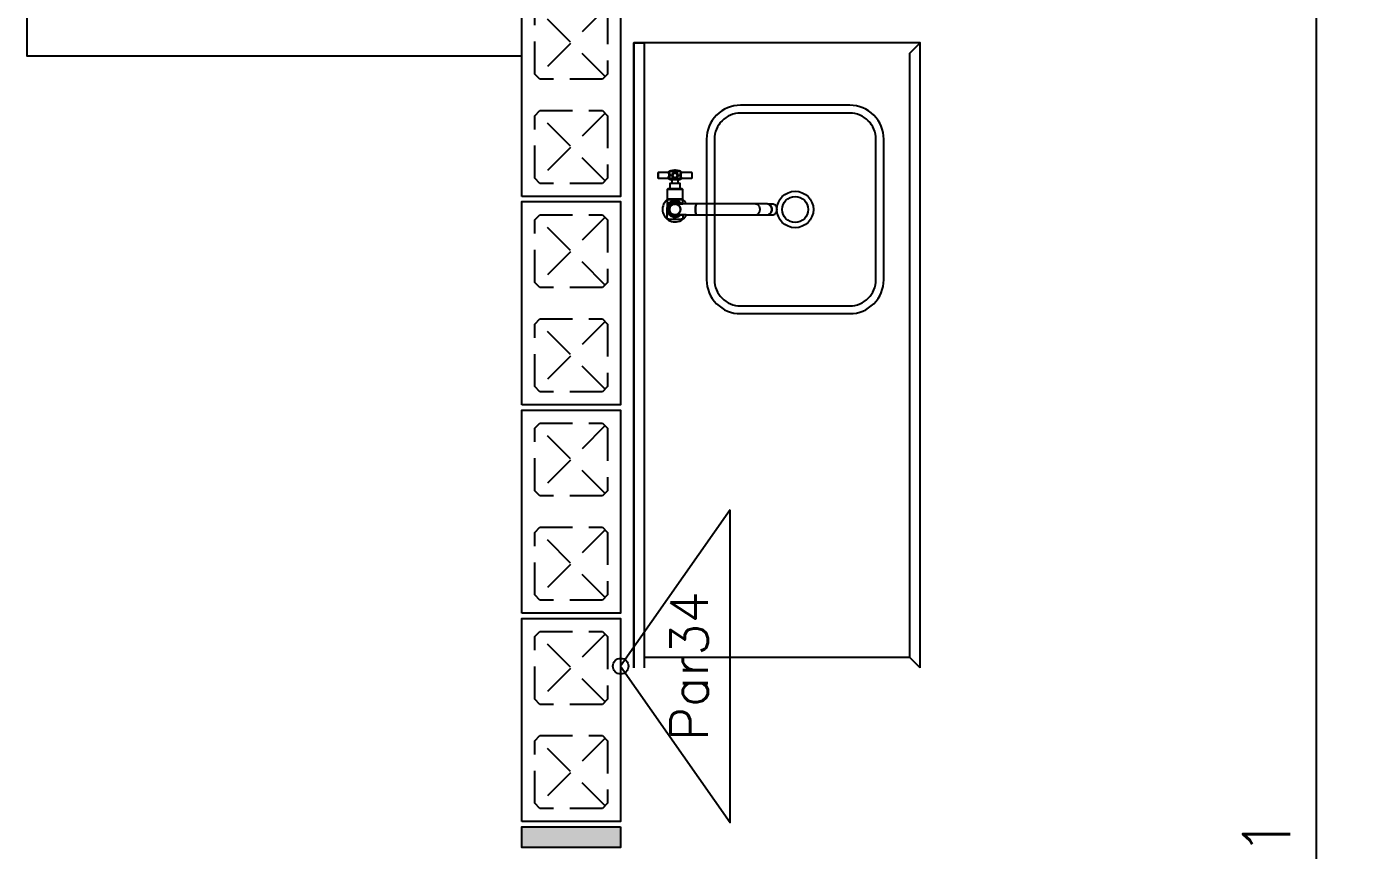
# Model space of a CAD drawing. Extents: x -14651 to 3496, y -7403 to -1290.
# Drawn here: x 1369.5 to 1627, y -6909.1 to -6751 of the extents above; entities that cross this region are included whole.
import ezdxf
from ezdxf.enums import TextEntityAlignment as Align

# ---------------------------------------------------------------- set-up
doc = ezdxf.new("R2010")
doc.units = 0
doc.header["$LTSCALE"] = 25
doc.linetypes.add('DASHED2', pattern=[0.375, 0.25, -0.125])
for name, color, linetype in [('203', 1, 'DASHED2'), ('241', 2, 'Continuous'), ('247', 50, 'Continuous'), ('253', 251, 'Continuous'), ('ALVENARIA NÃO ESTRUTURAL', 242, 'Continuous'), ('COTA', 1, 'Continuous'), ('PROJ', 252, 'Continuous')]:
    doc.layers.add(name, color=color, linetype=linetype)
doc.styles.add('COTA', font='romans.shx')
doc.dimstyles.new('forma', dxfattribs={"dimscale": 5, "dimtxt": 1.8, "dimasz": 0.8, "dimexe": 2, "dimexo": 1, "dimgap": 1, "dimtad": 1, "dimdec": 1, "dimzin": 9, "dimtxsty": 'COTA', "dimblk1": 'DOT', "dimblk2": 'DOT', "dimsah": 1, "dimcen": 0, "dimdle": 1, "dimclrd": 256, "dimclre": 256, "dimclrt": 2, "dimadec": 0, "dimazin": 0, "dimtfac": 1, "dimtdec": 0, "dimtmove": 0, "dimatfit": 3, "dimfxl": 1, "dimtolj": 1, "dimtzin": 0, "dimarcsym": 0})

# ---------------------------------------------------------------- blocks, each defined once
blk = doc.blocks.new('P4020')
blk.add_lwpolyline([(-19.5, -9.5), (19.5, -9.5), (19.5, 9.5), (-19.5, 9.5), (-19.5, -9.5)])
at = {"color": 1, "linetype": 'DASHED2'}
for points in [[(-17, -6), (-16, -7), (-4, -7), (-3, -6), (-3, 6), (-4, 7), (-16, 7), (-17, 6), (-17, -6)], [(3, -6), (4, -7), (16, -7), (17, -6), (17, 6), (16, 7), (4, 7), (3, 6), (3, -6)]]:
    blk.add_lwpolyline(points, dxfattribs=at)
at = {"layer": '203', "color": 253}
for p, q in [((-16.5, 6.5), (-3.5, -6.5)), ((-3.5, 6.5), (-16.5, -6.5)), ((16.5, 6.5), (3.5, -6.5)), ((3.5, 6.5), (16.5, -6.5))]:
    blk.add_line(p, q, dxfattribs=at)
blk = doc.blocks.new('P0520')
at = {"layer": '253'}
blk.add_hatch(color=129, dxfattribs=at).paths.add_polyline_path([(2, 9.5), (-2, 9.5), (-2, -9.5), (2, -9.5)])
blk.add_lwpolyline([(2, 9.5), (-2, 9.5), (-2, -9.5), (2, -9.5), (2, 9.5)])
blk = doc.blocks.new('_IDNPAR_2')
at = {"color": 3}
blk.add_lwpolyline([(1, -0.7), (0, 0), (-1, -0.7)], close=True, dxfattribs=at)
blk.add_circle((0, 0), 0.05, dxfattribs=at)
at = {"layer": '247', "color": 2, "style": 'COTA', "flags": 8}
blk.add_attdef('ID', text='', height=0.24, dxfattribs=at).set_placement((0, -0.4383), align=Align.MIDDLE_CENTER)
blk = doc.blocks.new('_Dot')
at = {"color": 0, "linetype": 'ByBlock', "lineweight": -2}
blk.add_line((-0.5, 0), (-1, 0), dxfattribs=at)
at = {"color": 0, "linetype": 'ByBlock', "const_width": 0.5}
blk.add_lwpolyline([(-0.25, 0, 1), (0.25, 0, 1)], format="xyb", close=True, dxfattribs=at)
blk = doc.blocks.new('*D166')
at = {"layer": 'COTA', "lineweight": -2, "transparency": 16777216}
for p, q in [((1622.02, -6678.6), (1627.02, -6678.6)), ((1617.02, -6682.6), (1617.02, -7145.6)), ((1622.02, -7149.6), (1627.02, -7149.6))]:
    blk.add_line(p, q, dxfattribs=at)
at = {"layer": 'Defpoints', "color": 0, "transparency": 16777216}
for p in [(1617.02, -6678.6), (1617.02, -7149.6), (1617.02, -7149.6)]:
    blk.add_point(p, dxfattribs=at)
at = {"layer": 'COTA', "lineweight": -2, "transparency": 16777216, "xscale": 4, "yscale": 4, "zscale": 4}
for p, rotation in [((1617.02, -6678.6), 90), ((1617.02, -7149.6), 270)]:
    blk.add_blockref('_Dot', p, dxfattribs=dict(at, rotation=rotation))
at = {"layer": 'COTA', "color": 2, "transparency": 16777216, "insert": (1607.52, -6914.1), "char_height": 9, "attachment_point": 5, "rotation": 90, "style": 'COTA'}
blk.add_mtext('\\A1;471 ', dxfattribs=at)
blk = doc.blocks.new('proj-terreo-1')
at = {"layer": 'ALVENARIA NÃO ESTRUTURAL'}
blk.add_lwpolyline([(3093.41, 622.37), (3093.41, 594.37), (3188.41, 594.37), (3188.41, 603.37), (3102.41, 603.37), (3102.41, 622.37), (3093.41, 622.37)], close=True, dxfattribs=at)
at = {"layer": 'PROJ'}
for p, q in [((3214.63, 571.97), (3214.63, 570.87)), ((3219.34, 566.72), (3216.34, 566.72)), ((3216.34, 566.72), (3216.34, 564.92)), ((3219.32, 568.73), (3216.36, 568.73)), ((3216.64, 566.83), (3216.64, 566.72)), ((3219.04, 566.72), (3219.04, 566.83)), ((3219.34, 565.93), (3219.34, 566.72)), ((3216.34, 564.92), (3216.34, 564.92)), ((3217.84, 565.93), (3217.86, 565.93)), ((3217.86, 565.93), (3217.91, 565.92)), ((3217.87, 563.83), (3217.84, 563.83)), ((3217.91, 563.83), (3217.87, 563.83))]:
    blk.add_line(p, q, dxfattribs=at)
for points in [[(3264.91, 476.87), (3264.91, 596.87), (3209.91, 596.87), (3209.91, 476.87)], [(3209.91, 476.87), (3209.91, 596.87), (3211.91, 596.87), (3211.91, 476.87)], [(3264.91, 476.87), (3262.91, 478.87), (3262.91, 594.87), (3264.91, 596.87)], [(3216.99, 572.22), (3218.69, 572.22)], [(3217.23, 570.62), (3218.45, 570.62)], [(3218.45, 569.84), (3217.23, 569.84)], [(3219.25, 566.83), (3216.43, 566.83)], [(3219.25, 566.83), (3216.43, 566.83)], [(3218.94, 568.83), (3216.74, 568.83)], [(3220, 565.93), (3217.91, 565.93), (3217.83, 565.92), (3217.77, 565.92), (3217.71, 565.91), (3217.66, 565.91), (3217.63, 565.9), (3217.61, 565.9), (3217.59, 565.89), (3217.57, 565.89), (3217.56, 565.89), (3217.55, 565.88), (3217.53, 565.88), (3217.51, 565.87), (3217.49, 565.87), (3217.47, 565.86), (3217.46, 565.85), (3217.44, 565.85), (3217.42, 565.84), (3217.41, 565.83), (3217.38, 565.82), (3217.35, 565.8), (3217.31, 565.78), (3217.28, 565.76), (3217.25, 565.74), (3217.19, 565.7), (3217.14, 565.65), (3217.09, 565.61), (3217.04, 565.55), (3217, 565.49), (3216.95, 565.43), (3216.92, 565.37), (3216.88, 565.3), (3216.86, 565.23), (3216.83, 565.15), (3216.81, 565.08), (3216.8, 565), (3216.8, 564.93), (3216.8, 564.85), (3216.8, 564.77), (3216.81, 564.7), (3216.83, 564.62), (3216.85, 564.55), (3216.87, 564.48), (3216.91, 564.41), (3216.94, 564.34), (3216.98, 564.28), (3217.03, 564.22), (3217.08, 564.16), (3217.11, 564.12), (3217.15, 564.09), (3217.17, 564.07), (3217.19, 564.06), (3217.21, 564.04), (3217.22, 564.03), (3217.24, 564.02), (3217.26, 564), (3217.29, 563.99), (3217.31, 563.98), (3217.33, 563.96), (3217.36, 563.95), (3217.4, 563.93), (3217.43, 563.92), (3217.51, 563.89), (3217.6, 563.86), (3217.7, 563.84), (3217.8, 563.83), (3217.91, 563.83)], [(3220, 563.83), (3217.91, 563.83), (3217.83, 563.83), (3217.77, 563.83), (3217.71, 563.84), (3217.66, 563.85), (3217.63, 563.85), (3217.61, 563.86), (3217.59, 563.86), (3217.57, 563.86), (3217.56, 563.87), (3217.55, 563.87), (3217.53, 563.88), (3217.51, 563.88), (3217.49, 563.89), (3217.47, 563.9), (3217.46, 563.9), (3217.44, 563.91), (3217.42, 563.91), (3217.41, 563.92), (3217.38, 563.94), (3217.35, 563.95), (3217.31, 563.97), (3217.28, 563.99), (3217.25, 564.01), (3217.19, 564.05), (3217.14, 564.1), (3217.09, 564.15), (3217.04, 564.2), (3217, 564.26), (3216.95, 564.32), (3216.92, 564.39), (3216.88, 564.46), (3216.86, 564.53), (3216.83, 564.6), (3216.81, 564.68), (3216.8, 564.75), (3216.8, 564.83), (3216.8, 564.9), (3216.8, 564.98), (3216.81, 565.06), (3216.83, 565.13), (3216.85, 565.2), (3216.87, 565.28), (3216.91, 565.34), (3216.94, 565.41), (3216.98, 565.47), (3217.03, 565.53), (3217.08, 565.59), (3217.11, 565.63), (3217.15, 565.67), (3217.17, 565.68), (3217.19, 565.7), (3217.21, 565.71), (3217.22, 565.72), (3217.24, 565.73), (3217.26, 565.75), (3217.29, 565.76), (3217.31, 565.78), (3217.33, 565.79), (3217.36, 565.81), (3217.4, 565.82), (3217.43, 565.84), (3217.51, 565.87), (3217.6, 565.89), (3217.7, 565.91), (3217.8, 565.92), (3217.91, 565.93)], [(3220, 565.93), (3217.91, 565.93), (3217.83, 565.92), (3217.77, 565.92), (3217.71, 565.91), (3217.66, 565.91), (3217.63, 565.9), (3217.61, 565.9), (3217.59, 565.89), (3217.57, 565.89), (3217.56, 565.89), (3217.55, 565.88), (3217.53, 565.88), (3217.51, 565.87), (3217.49, 565.87), (3217.47, 565.86), (3217.46, 565.85), (3217.44, 565.85), (3217.42, 565.84), (3217.41, 565.83), (3217.38, 565.82), (3217.35, 565.8), (3217.31, 565.78), (3217.28, 565.76), (3217.25, 565.74), (3217.19, 565.7), (3217.14, 565.65), (3217.09, 565.61), (3217.04, 565.55), (3217, 565.49), (3216.95, 565.43), (3216.92, 565.37), (3216.88, 565.3), (3216.86, 565.23), (3216.83, 565.15), (3216.81, 565.08), (3216.8, 565), (3216.8, 564.93), (3216.8, 564.85), (3216.8, 564.77), (3216.81, 564.7), (3216.83, 564.62), (3216.85, 564.55), (3216.87, 564.48), (3216.91, 564.41), (3216.94, 564.34), (3216.98, 564.28), (3217.03, 564.22), (3217.08, 564.16), (3217.11, 564.12), (3217.15, 564.09), (3217.17, 564.07), (3217.19, 564.06), (3217.21, 564.04), (3217.22, 564.03), (3217.24, 564.02), (3217.26, 564), (3217.29, 563.99), (3217.31, 563.98), (3217.33, 563.96), (3217.36, 563.95), (3217.4, 563.93), (3217.43, 563.92), (3217.51, 563.89), (3217.6, 563.86), (3217.7, 563.84), (3217.8, 563.83), (3217.91, 563.83)], [(3220, 565.93), (3217.87, 565.93)], [(3235.82, 563.89), (3235.97, 563.97), (3236.1, 564.07), (3236.21, 564.2), (3236.3, 564.35), (3236.37, 564.52), (3236.41, 564.69), (3236.42, 564.88), (3236.41, 565.06), (3236.37, 565.24), (3236.3, 565.4), (3236.21, 565.55), (3236.1, 565.68), (3235.97, 565.79), (3235.82, 565.86), (3235.82, 565.87)], [(3235.82, 565.86), (3235.97, 565.79), (3236.1, 565.68), (3236.21, 565.55), (3236.3, 565.4), (3236.37, 565.24), (3236.41, 565.06), (3236.42, 564.88), (3236.41, 564.69), (3236.37, 564.52), (3236.3, 564.35), (3236.21, 564.2), (3236.1, 564.07), (3235.97, 563.97), (3235.82, 563.89), (3235.82, 563.89)], [(3235.82, 565.86), (3235.97, 565.79), (3236.1, 565.68), (3236.21, 565.55), (3236.3, 565.4), (3236.37, 565.24), (3236.41, 565.06), (3236.42, 564.88), (3236.41, 564.69), (3236.37, 564.52), (3236.3, 564.35), (3236.21, 564.2), (3236.1, 564.07), (3235.97, 563.97), (3235.82, 563.89), (3235.82, 563.89)], [(3219.25, 562.93), (3216.43, 562.93)], [(3220, 563.83), (3217.87, 563.83)], [(3220, 563.83), (3217.87, 563.83)], [(3262.91, 478.87), (3211.91, 478.87), (3211.91, 476.87)]]:
    blk.add_lwpolyline(points, dxfattribs=at)
for points in [[(3251.41, 584.87), (3230.41, 584.87, 0.414214), (3223.91, 578.37), (3223.91, 551.37, 0.414214), (3230.41, 544.87), (3251.41, 544.87, 0.414214), (3257.91, 551.37), (3257.91, 578.37, 0.414214)], [(3251.41, 583.37), (3230.41, 583.37, 0.414214), (3225.41, 578.37), (3225.41, 551.37, 0.414214), (3230.41, 546.37), (3251.41, 546.37, 0.414214), (3256.41, 551.37), (3256.41, 578.37, 0.414214)], [(3217.24, 571.49), (3217.24, 571.4), (3217.25, 571.33), (3217.26, 571.25), (3217.28, 571.2), (3217.3, 571.15), (3217.32, 571.1), (3217.35, 571.05), (3217.38, 571), (3217.41, 570.97), (3217.46, 570.91), (3217.53, 570.86), (3217.58, 570.83), (3217.61, 570.82), (3217.63, 570.86), (3217.64, 570.91, 0.192103), (3218.04, 570.91), (3218.05, 570.87), (3218.07, 570.82), (3218.12, 570.84), (3218.16, 570.87), (3218.21, 570.9), (3218.25, 570.94), (3218.28, 570.98), (3218.33, 571.03), (3218.37, 571.12), (3218.41, 571.2), (3218.42, 571.27), (3218.43, 571.32), (3218.44, 571.37), (3218.44, 571.42), (3218.44, 571.49), (3218.43, 571.57), (3218.4, 571.64), (3218.38, 571.69), (3218.36, 571.74), (3218.33, 571.79), (3218.3, 571.83), (3218.25, 571.89), (3218.18, 571.96), (3218.1, 572.01), (3218.02, 572.04), (3217.94, 572.06), (3217.87, 572.07), (3217.81, 572.07), (3217.75, 572.06), (3217.7, 572.05), (3217.64, 572.04), (3217.58, 572.01), (3217.52, 571.97), (3217.48, 571.94), (3217.44, 571.9), (3217.4, 571.86), (3217.37, 571.83), (3217.33, 571.76), (3217.29, 571.68), (3217.26, 571.59)], [(3218.07, 570.92), (3218.06, 570.91, 0.017847), (3218.09, 570.93), (3218.09, 570.93, 0.017789), (3218.12, 570.95), (3218.11, 570.94, 0.021587), (3218.15, 570.97), (3218.14, 570.96, 0.027178), (3218.19, 571), (3218.18, 570.99, 0.016694), (3218.21, 571.01), (3218.21, 571.01, 0.029524), (3218.26, 571.06), (3218.25, 571.05, 0.024437), (3218.28, 571.09), (3218.28, 571.08, 0.02481), (3218.31, 571.13), (3218.3, 571.12, 0.023752), (3218.33, 571.16), (3218.32, 571.16, 0.022023), (3218.35, 571.2), (3218.34, 571.19, 0.022441), (3218.36, 571.24), (3218.36, 571.23, 0.022868), (3218.37, 571.27), (3218.37, 571.27, 0.020181), (3218.38, 571.31), (3218.38, 571.3, 0.015814), (3218.38, 571.34), (3218.38, 571.33, 0.015915), (3218.39, 571.36), (3218.39, 571.36, 0.025741), (3218.39, 571.41), (3218.39, 571.41, 0.018498), (3218.39, 571.45), (3218.39, 571.44, 0.017313), (3218.39, 571.48), (3218.39, 571.47, 0.018157), (3218.38, 571.51), (3218.38, 571.5, 0.018149), (3218.38, 571.54), (3218.38, 571.54, 0.018439), (3218.37, 571.58), (3218.37, 571.57, 0.018647), (3218.36, 571.61), (3218.36, 571.6, 0.018581), (3218.35, 571.64), (3218.35, 571.63, 0.021766), (3218.33, 571.67), (3218.34, 571.66, 0.026407), (3218.31, 571.71), (3218.31, 571.7, 0.026609), (3218.28, 571.75), (3218.29, 571.74, 0.026914), (3218.25, 571.79), (3218.26, 571.78, 0.025672), (3218.22, 571.82), (3218.23, 571.81, 0.023779), (3218.19, 571.85), (3218.2, 571.84, 0.024124), (3218.15, 571.87), (3218.16, 571.87, 0.024539), (3218.12, 571.9), (3218.13, 571.89, 0.024082), (3218.08, 571.92), (3218.09, 571.91, 0.023177), (3218.04, 571.93), (3218.05, 571.93, 0.023669), (3218, 571.95), (3218.01, 571.94, 0.024126), (3217.96, 571.96), (3217.97, 571.95, 0.020906), (3217.93, 571.96), (3217.93, 571.96, 0.015716), (3217.9, 571.97), (3217.91, 571.97, 0.01579), (3217.87, 571.97), (3217.88, 571.97, 0.016075), (3217.84, 571.97), (3217.85, 571.97, 0.016281), (3217.81, 571.97), (3217.82, 571.97, 0.016316), (3217.79, 571.97), (3217.79, 571.97, 0.01533), (3217.76, 571.96), (3217.77, 571.97, 0.013711), (3217.74, 571.96), (3217.74, 571.96, 0.013749), (3217.71, 571.96), (3217.72, 571.96, 0.013768), (3217.69, 571.95), (3217.69, 571.95, 0.015624), (3217.66, 571.94), (3217.67, 571.94, 0.018303), (3217.63, 571.93), (3217.64, 571.93, 0.018249), (3217.6, 571.92), (3217.61, 571.92, 0.018455), (3217.57, 571.9), (3217.58, 571.91, 0.018647), (3217.55, 571.89), (3217.55, 571.89, 0.018591), (3217.52, 571.87), (3217.52, 571.87, 0.021186), (3217.49, 571.84), (3217.5, 571.85, 0.025016), (3217.46, 571.81), (3217.46, 571.82, 0.025258), (3217.42, 571.78), (3217.43, 571.79, 0.025603), (3217.4, 571.75), (3217.4, 571.76, 0.024312), (3217.37, 571.71), (3217.38, 571.72, 0.022281), (3217.35, 571.68), (3217.36, 571.69, 0.022662), (3217.34, 571.64), (3217.34, 571.65, 0.023081), (3217.32, 571.6), (3217.32, 571.61, 0.023127), (3217.31, 571.56), (3217.31, 571.57, 0.022918), (3217.3, 571.52), (3217.3, 571.53, 0.020264), (3217.29, 571.49), (3217.29, 571.5, 0.015918), (3217.29, 571.46), (3217.29, 571.47, 0.015999), (3217.29, 571.44), (3217.29, 571.44, 0.556946)], [(3217.39, 571.42, 1), (3218.29, 571.42, 1)], [(3216.67, 570.79, -0.023181), (3216.69, 570.82), (3217.61, 570.82), (3217.66, 570.8), (3217.74, 570.79), (3217.83, 570.78), (3217.92, 570.79), (3218.01, 570.8), (3218.07, 570.82), (3219, 570.82, -0.022959), (3219.02, 570.79, -0.366689), (3218.82, 570.62), (3218.45, 570.62), (3217.23, 570.62), (3216.86, 570.62, -0.366483)], [(3216.64, 566.83), (3216.64, 566.72), (3216.34, 566.72), (3216.34, 564.91), (3216.34, 564.92), (3216.34, 564.92), (3216.34, 564.76), (3216.38, 564.51), (3216.46, 564.28), (3216.57, 564.07), (3216.72, 563.87), (3216.9, 563.7), (3217.05, 563.6), (3217.27, 563.49), (3217.5, 563.41), (3217.75, 563.38), (3217.84, 563.37), (3218.08, 563.39), (3218.32, 563.45), (3218.55, 563.55), (3218.63, 563.6), (3218.83, 563.74), (3218.92, 563.83), (3217.9, 563.83), (3217.88, 563.83, 0.956818), (3217.89, 565.93), (3217.9, 565.92, 0.005512), (3217.88, 565.93), (3217.91, 565.93), (3219.34, 565.93), (3219.34, 566.72), (3219.04, 566.72), (3219.04, 566.83)], [(3216.64, 566.83), (3216.64, 566.72), (3216.34, 566.72), (3216.34, 564.91), (3216.34, 564.92), (3216.34, 564.92), (3216.34, 564.76), (3216.38, 564.51), (3216.46, 564.28), (3216.57, 564.07), (3216.72, 563.87), (3216.9, 563.7), (3217.05, 563.6), (3217.27, 563.49), (3217.5, 563.41), (3217.75, 563.38), (3217.84, 563.37), (3218.08, 563.39), (3218.32, 563.45), (3218.55, 563.55), (3218.63, 563.6), (3218.83, 563.74), (3218.92, 563.83), (3217.9, 563.83), (3217.88, 563.83, 0.956818), (3217.89, 565.93), (3217.9, 565.92, 0.005512), (3217.88, 565.93), (3217.91, 565.93), (3219.34, 565.93), (3219.34, 566.72), (3219.04, 566.72), (3219.04, 566.83)], [(3216.64, 562.93), (3216.64, 563.03), (3216.34, 563.03), (3216.34, 564.85), (3216.34, 564.83), (3216.34, 564.83), (3216.34, 565), (3216.38, 565.24), (3216.46, 565.47), (3216.57, 565.69), (3216.72, 565.88), (3216.9, 566.05), (3217.05, 566.16), (3217.27, 566.27), (3217.5, 566.34), (3217.75, 566.38), (3217.84, 566.38), (3218.08, 566.36), (3218.32, 566.3), (3218.55, 566.2), (3218.63, 566.16), (3218.83, 566.01), (3218.92, 565.93), (3217.9, 565.93), (3217.88, 565.93, -0.956818), (3217.89, 563.83), (3217.9, 563.83, -0.005512), (3217.88, 563.83), (3217.91, 563.83), (3219.34, 563.83), (3219.34, 563.03), (3219.04, 563.03), (3219.04, 562.93)]]:
    blk.add_lwpolyline(points, format="xyb", close=True, dxfattribs=at)
for points in [[(3216.58, 572.06), (3216.59, 572.05), (3216.6, 572.03), (3216.61, 572), (3216.63, 571.97), (3216.64, 571.94), (3216.66, 571.91), (3216.67, 571.87), (3216.69, 571.83), (3216.69, 571.8), (3216.7, 571.78), (3216.71, 571.75), (3216.71, 571.72), (3216.72, 571.7), (3216.72, 571.67), (3216.73, 571.64), (3216.73, 571.61), (3216.73, 571.59), (3216.73, 571.56), (3216.73, 571.53), (3216.73, 571.5), (3216.73, 571.47), (3216.72, 571.44), (3216.71, 571.4), (3216.71, 571.36), (3216.7, 571.32), (3216.68, 571.29), (3216.67, 571.25), (3216.66, 571.22), (3216.64, 571.18), (3216.63, 571.15), (3216.62, 571.12), (3216.61, 571.1), (3216.6, 571.08), (3216.59, 571.07), (3216.58, 571.05), (3216.59, 571.05), (3216.6, 571.05), (3216.62, 571.04), (3216.64, 571.03), (3216.65, 571.02), (3216.66, 571), (3216.67, 570.99), (3216.67, 570.97), (3216.68, 570.96), (3216.7, 571.01), (3216.72, 571.06), (3216.75, 571.14), (3216.77, 571.22), (3216.79, 571.3), (3216.81, 571.39), (3216.82, 571.49), (3216.82, 571.58), (3216.81, 571.65), (3216.81, 571.73), (3216.8, 571.78), (3216.79, 571.83), (3216.77, 571.88), (3216.76, 571.93), (3216.74, 571.99), (3216.72, 572.06), (3216.69, 572.12), (3216.67, 572.17), (3216.66, 572.19), (3216.67, 572.17), (3216.68, 572.16), (3216.69, 572.14), (3216.7, 572.11), (3216.71, 572.08), (3216.72, 572.05), (3216.73, 572.01), (3216.75, 571.98), (3216.76, 571.93), (3216.77, 571.88), (3216.79, 571.83), (3216.8, 571.78), (3216.8, 571.74), (3216.81, 571.71), (3216.81, 571.67), (3216.82, 571.63), (3216.82, 571.6), (3216.82, 571.56), (3216.82, 571.51), (3216.81, 571.46), (3216.81, 571.41), (3216.8, 571.37), (3216.79, 571.32), (3216.79, 571.28), (3216.77, 571.24), (3216.76, 571.2), (3216.75, 571.15), (3216.74, 571.12), (3216.72, 571.08), (3216.71, 571.04), (3216.7, 571.02), (3216.69, 571), (3216.68, 570.98), (3216.68, 570.96), (3216.66, 571.01), (3216.62, 571.04), (3216.58, 571.05), (3216.6, 571.09), (3216.62, 571.14), (3216.65, 571.2), (3216.68, 571.27), (3216.7, 571.34), (3216.72, 571.42), (3216.73, 571.49), (3216.73, 571.54), (3216.73, 571.6), (3216.73, 571.66), (3216.72, 571.72), (3216.7, 571.79), (3216.68, 571.85), (3216.65, 571.93), (3216.62, 571.99), (3216.59, 572.04)], [(3216.59, 571.92), (3216.6, 571.91), (3216.61, 571.89), (3216.62, 571.86), (3216.64, 571.83), (3216.65, 571.8), (3216.67, 571.77), (3216.68, 571.73), (3216.7, 571.69), (3216.7, 571.66), (3216.71, 571.63), (3216.72, 571.61), (3216.72, 571.58), (3216.73, 571.56), (3216.73, 571.53), (3216.74, 571.5), (3216.74, 571.47), (3216.74, 571.45), (3216.74, 571.42), (3216.74, 571.39), (3216.74, 571.36), (3216.74, 571.33), (3216.73, 571.29), (3216.72, 571.26), (3216.72, 571.22), (3216.71, 571.18), (3216.69, 571.15), (3216.68, 571.11), (3216.67, 571.08), (3216.65, 571.04), (3216.64, 571.01), (3216.63, 570.98), (3216.62, 570.96), (3216.6, 570.94), (3216.6, 570.93), (3216.59, 570.91), (3216.6, 570.91), (3216.61, 570.91), (3216.63, 570.9), (3216.64, 570.89), (3216.66, 570.88), (3216.67, 570.86), (3216.68, 570.85), (3216.68, 570.83), (3216.69, 570.82), (3216.71, 570.87), (3216.73, 570.92), (3216.75, 571), (3216.78, 571.08), (3216.8, 571.16), (3216.82, 571.25), (3216.83, 571.35), (3216.83, 571.44), (3216.82, 571.51), (3216.82, 571.59), (3216.81, 571.64), (3216.8, 571.69), (3216.78, 571.74), (3216.77, 571.79), (3216.75, 571.85), (3216.73, 571.92), (3216.7, 571.98), (3216.68, 572.03), (3216.67, 572.05), (3216.68, 572.03), (3216.69, 572.02), (3216.7, 571.99), (3216.71, 571.97), (3216.72, 571.94), (3216.73, 571.91), (3216.74, 571.87), (3216.76, 571.84), (3216.77, 571.79), (3216.78, 571.74), (3216.8, 571.69), (3216.81, 571.64), (3216.81, 571.6), (3216.82, 571.57), (3216.82, 571.53), (3216.83, 571.49), (3216.83, 571.46), (3216.83, 571.42), (3216.83, 571.37), (3216.82, 571.32), (3216.82, 571.27), (3216.81, 571.23), (3216.8, 571.18), (3216.79, 571.14), (3216.78, 571.1), (3216.77, 571.06), (3216.76, 571.01), (3216.75, 570.98), (3216.73, 570.94), (3216.72, 570.9), (3216.71, 570.88), (3216.7, 570.86), (3216.69, 570.84), (3216.69, 570.82), (3216.67, 570.87), (3216.63, 570.9), (3216.59, 570.91), (3216.61, 570.95), (3216.63, 571), (3216.66, 571.06), (3216.69, 571.13), (3216.71, 571.2), (3216.73, 571.28), (3216.74, 571.35), (3216.74, 571.4), (3216.74, 571.46), (3216.74, 571.52), (3216.73, 571.58), (3216.71, 571.65), (3216.69, 571.71), (3216.66, 571.79), (3216.63, 571.85), (3216.6, 571.9)], [(3216.59, 571.92), (3216.6, 571.91), (3216.61, 571.89), (3216.62, 571.86), (3216.64, 571.83), (3216.65, 571.8), (3216.67, 571.77), (3216.68, 571.73), (3216.7, 571.69), (3216.7, 571.66), (3216.71, 571.63), (3216.72, 571.61), (3216.72, 571.58), (3216.73, 571.56), (3216.73, 571.53), (3216.74, 571.5), (3216.74, 571.47), (3216.74, 571.45), (3216.74, 571.42), (3216.74, 571.39), (3216.74, 571.36), (3216.74, 571.33), (3216.73, 571.29), (3216.72, 571.26), (3216.72, 571.22), (3216.71, 571.18), (3216.69, 571.15), (3216.68, 571.11), (3216.67, 571.08), (3216.65, 571.04), (3216.64, 571.01), (3216.63, 570.98), (3216.62, 570.96), (3216.6, 570.94), (3216.6, 570.93), (3216.59, 570.91), (3216.6, 570.91), (3216.61, 570.91), (3216.63, 570.9), (3216.64, 570.89), (3216.66, 570.88), (3216.67, 570.86), (3216.68, 570.85), (3216.68, 570.83), (3216.69, 570.82), (3216.71, 570.87), (3216.73, 570.92), (3216.75, 571), (3216.78, 571.08), (3216.8, 571.16), (3216.82, 571.25), (3216.83, 571.35), (3216.83, 571.44), (3216.82, 571.51), (3216.82, 571.59), (3216.81, 571.64), (3216.8, 571.69), (3216.78, 571.74), (3216.77, 571.79), (3216.75, 571.85), (3216.73, 571.92), (3216.7, 571.98), (3216.68, 572.03), (3216.67, 572.05), (3216.68, 572.03), (3216.69, 572.02), (3216.7, 571.99), (3216.71, 571.97), (3216.72, 571.94), (3216.73, 571.91), (3216.74, 571.87), (3216.76, 571.84), (3216.77, 571.79), (3216.78, 571.74), (3216.8, 571.69), (3216.81, 571.64), (3216.81, 571.6), (3216.82, 571.57), (3216.82, 571.53), (3216.83, 571.49), (3216.83, 571.46), (3216.83, 571.42), (3216.83, 571.37), (3216.82, 571.32), (3216.82, 571.27), (3216.81, 571.23), (3216.8, 571.18), (3216.79, 571.14), (3216.78, 571.1), (3216.77, 571.06), (3216.76, 571.01), (3216.75, 570.98), (3216.73, 570.94), (3216.72, 570.9), (3216.71, 570.88), (3216.7, 570.86), (3216.69, 570.84), (3216.69, 570.82), (3216.67, 570.87), (3216.63, 570.9), (3216.59, 570.91), (3216.61, 570.95), (3216.63, 571), (3216.66, 571.06), (3216.69, 571.13), (3216.71, 571.2), (3216.73, 571.28), (3216.74, 571.35), (3216.74, 571.4), (3216.74, 571.46), (3216.74, 571.52), (3216.73, 571.58), (3216.71, 571.65), (3216.69, 571.71), (3216.66, 571.79), (3216.63, 571.85), (3216.6, 571.9)], [(3218.86, 571.59), (3218.86, 571.52), (3218.85, 571.47), (3218.85, 571.42), (3218.85, 571.35), (3218.86, 571.27), (3218.87, 571.2), (3218.88, 571.15), (3218.9, 571.1), (3218.92, 571.03), (3218.94, 570.95), (3218.97, 570.88), (3218.99, 570.82), (3219, 570.84), (3218.99, 570.82), (3218.99, 570.83), (3218.98, 570.84), (3218.97, 570.87), (3218.96, 570.9), (3218.95, 570.93), (3218.94, 570.96), (3218.92, 571), (3218.91, 571.05), (3218.9, 571.1), (3218.88, 571.15), (3218.87, 571.2), (3218.87, 571.25), (3218.86, 571.29), (3218.86, 571.33), (3218.85, 571.37), (3218.85, 571.42), (3218.85, 571.47), (3218.86, 571.52), (3218.86, 571.57), (3218.87, 571.61), (3218.88, 571.66), (3218.89, 571.7), (3218.9, 571.74), (3218.91, 571.78), (3218.92, 571.82), (3218.93, 571.86), (3218.95, 571.9), (3218.96, 571.94), (3218.97, 571.97), (3218.98, 571.99), (3218.99, 572.01), (3219, 572.04), (3219.01, 572.05), (3219, 572.02), (3218.98, 571.98), (3218.95, 571.92), (3218.93, 571.84), (3218.9, 571.76), (3218.88, 571.68)], [(3219.07, 570.95), (3219.06, 570.98), (3219.04, 571.01), (3219.03, 571.03), (3219.01, 571.07), (3219, 571.11), (3218.99, 571.15), (3218.97, 571.19), (3218.96, 571.22), (3218.96, 571.25), (3218.95, 571.28), (3218.95, 571.31), (3218.94, 571.34), (3218.94, 571.37), (3218.94, 571.4), (3218.94, 571.43), (3218.94, 571.46), (3218.94, 571.49), (3218.95, 571.52), (3218.95, 571.54), (3218.96, 571.58), (3218.96, 571.62), (3218.97, 571.66), (3218.99, 571.69), (3219, 571.73), (3219.01, 571.76), (3219.03, 571.8), (3219.04, 571.83), (3219.04, 571.83), (3219.06, 571.86), (3219.07, 571.89), (3219.08, 571.9), (3219.09, 571.92), (3219.1, 571.94), (3219.11, 571.96), (3219.09, 571.93), (3219.07, 571.89), (3219.05, 571.84), (3219.02, 571.78), (3218.99, 571.71), (3218.97, 571.64), (3218.95, 571.57), (3218.94, 571.5), (3218.94, 571.45), (3218.94, 571.39), (3218.94, 571.33), (3218.95, 571.26), (3218.97, 571.2), (3218.99, 571.13), (3219.02, 571.05), (3219.05, 570.99), (3219.08, 570.94), (3219.09, 570.92), (3219.08, 570.93)], [(3221.91, 565.83), (3221.88, 565.77), (3221.86, 565.7), (3221.84, 565.62), (3221.82, 565.57), (3221.81, 565.51), (3221.8, 565.44), (3221.79, 565.37), (3221.78, 565.3), (3221.77, 565.22), (3221.77, 565.13), (3221.76, 565.05), (3221.76, 564.96), (3221.76, 564.88), (3221.76, 564.79), (3221.76, 564.7), (3221.77, 564.62), (3221.77, 564.54), (3221.78, 564.46), (3221.79, 564.38), (3221.8, 564.31), (3221.81, 564.25), (3221.82, 564.19), (3221.84, 564.13), (3221.86, 564.06), (3221.88, 563.98), (3221.91, 563.92), (3221.94, 563.88), (3221.98, 563.84), (3221.99, 563.83), (3221.98, 563.84), (3221.96, 563.85), (3221.95, 563.87), (3221.93, 563.89), (3221.92, 563.91), (3221.91, 563.93), (3221.89, 563.96), (3221.88, 564), (3221.86, 564.04), (3221.85, 564.08), (3221.84, 564.13), (3221.82, 564.19), (3221.81, 564.25), (3221.8, 564.31), (3221.79, 564.38), (3221.78, 564.46), (3221.77, 564.54), (3221.77, 564.62), (3221.76, 564.7), (3221.76, 564.79), (3221.76, 564.88), (3221.76, 564.96), (3221.76, 565.05), (3221.77, 565.13), (3221.77, 565.22), (3221.78, 565.3), (3221.79, 565.37), (3221.8, 565.44), (3221.81, 565.51), (3221.82, 565.57), (3221.84, 565.62), (3221.85, 565.67), (3221.86, 565.72), (3221.88, 565.76), (3221.89, 565.79), (3221.91, 565.82), (3221.92, 565.85), (3221.93, 565.87), (3221.95, 565.88), (3221.96, 565.9), (3221.99, 565.92), (3222.01, 565.93), (3221.98, 565.92), (3221.94, 565.88)], [(3221.91, 565.83), (3221.88, 565.77), (3221.86, 565.7), (3221.84, 565.62), (3221.82, 565.57), (3221.81, 565.51), (3221.8, 565.44), (3221.79, 565.37), (3221.78, 565.3), (3221.77, 565.22), (3221.77, 565.13), (3221.76, 565.05), (3221.76, 564.96), (3221.76, 564.88), (3221.76, 564.79), (3221.76, 564.7), (3221.77, 564.62), (3221.77, 564.54), (3221.78, 564.46), (3221.79, 564.38), (3221.8, 564.31), (3221.81, 564.25), (3221.82, 564.19), (3221.84, 564.13), (3221.86, 564.06), (3221.88, 563.98), (3221.91, 563.92), (3221.94, 563.88), (3221.98, 563.84), (3221.99, 563.83), (3221.98, 563.84), (3221.96, 563.85), (3221.95, 563.87), (3221.93, 563.89), (3221.92, 563.91), (3221.91, 563.93), (3221.89, 563.96), (3221.88, 564), (3221.86, 564.04), (3221.85, 564.08), (3221.84, 564.13), (3221.82, 564.19), (3221.81, 564.25), (3221.8, 564.31), (3221.79, 564.38), (3221.78, 564.46), (3221.77, 564.54), (3221.77, 564.62), (3221.76, 564.7), (3221.76, 564.79), (3221.76, 564.88), (3221.76, 564.96), (3221.76, 565.05), (3221.77, 565.13), (3221.77, 565.22), (3221.78, 565.3), (3221.79, 565.37), (3221.8, 565.44), (3221.81, 565.51), (3221.82, 565.57), (3221.84, 565.62), (3221.85, 565.67), (3221.86, 565.72), (3221.88, 565.76), (3221.89, 565.79), (3221.91, 565.82), (3221.92, 565.85), (3221.93, 565.87), (3221.95, 565.88), (3221.96, 565.9), (3221.99, 565.92), (3222.01, 565.93), (3221.98, 565.92), (3221.94, 565.88)], [(3221.91, 563.92), (3221.88, 563.98), (3221.86, 564.06), (3221.84, 564.13), (3221.82, 564.19), (3221.81, 564.25), (3221.8, 564.31), (3221.79, 564.38), (3221.78, 564.46), (3221.77, 564.54), (3221.77, 564.62), (3221.76, 564.7), (3221.76, 564.79), (3221.76, 564.88), (3221.76, 564.96), (3221.76, 565.05), (3221.77, 565.13), (3221.77, 565.22), (3221.78, 565.3), (3221.79, 565.37), (3221.8, 565.44), (3221.81, 565.51), (3221.82, 565.57), (3221.84, 565.62), (3221.86, 565.7), (3221.88, 565.77), (3221.91, 565.83), (3221.94, 565.88), (3221.98, 565.92), (3221.99, 565.92), (3221.98, 565.91), (3221.96, 565.9), (3221.95, 565.88), (3221.93, 565.87), (3221.92, 565.85), (3221.91, 565.82), (3221.89, 565.79), (3221.88, 565.76), (3221.86, 565.72), (3221.85, 565.67), (3221.84, 565.62), (3221.82, 565.57), (3221.81, 565.51), (3221.8, 565.44), (3221.79, 565.37), (3221.78, 565.3), (3221.77, 565.22), (3221.77, 565.13), (3221.76, 565.05), (3221.76, 564.96), (3221.76, 564.88), (3221.76, 564.79), (3221.76, 564.7), (3221.77, 564.62), (3221.77, 564.54), (3221.78, 564.46), (3221.79, 564.38), (3221.8, 564.31), (3221.81, 564.25), (3221.82, 564.19), (3221.84, 564.13), (3221.85, 564.08), (3221.86, 564.04), (3221.88, 564), (3221.89, 563.96), (3221.91, 563.93), (3221.92, 563.91), (3221.93, 563.89), (3221.95, 563.87), (3221.96, 563.85), (3221.99, 563.83), (3222.01, 563.83), (3221.98, 563.84), (3221.94, 563.88)]]:
    blk.add_lwpolyline(points, close=True, dxfattribs=at)
blk.add_polyline3d([(3236.54, 565.91, 0), (3235.66, 565.91, 0), (3235.51, 565.93, 0), (3233.26, 565.93, 0), (3220, 565.93, 0), (3219.85, 566.2, 0), (3219.66, 566.44, 0), (3219.45, 566.67, 0), (3219.25, 566.83, 0), (3219.32, 566.83, 0), (3219.32, 568.73, 0), (3219.22, 568.83, 0), (3218.94, 568.83, 0), (3218.84, 568.93, 0), (3218.84, 569.84, 0), (3218.45, 569.84, 0), (3218.45, 570.62, 0), (3218.82, 570.62, 0), (3219.02, 570.78, 0), (3219.11, 570.87, 0), (3221.05, 570.87, 0), (3221.15, 570.97, 0), (3221.15, 571.87, 0), (3221.05, 571.97, 0), (3219.12, 571.97, 0), (3219.02, 572.07, 0), (3219.02, 572.12, 0), (3218.92, 572.22, 0), (3218.69, 572.22, 0), (3218.69, 572.32, 0), (3217.93, 572.4, 0), (3217.75, 572.4, 0), (3216.99, 572.32, 0), (3216.99, 572.22, 0), (3216.76, 572.22, 0), (3216.66, 572.12, 0), (3216.66, 572.07, 0), (3216.56, 571.97, 0), (3214.63, 571.97, 0), (3214.53, 571.87, 0), (3214.53, 570.97, 0), (3214.63, 570.87, 0), (3216.57, 570.87, 0), (3216.67, 570.79, 0), (3216.86, 570.62, 0), (3217.23, 570.62, 0), (3217.23, 569.84, 0), (3216.84, 569.84, 0), (3216.84, 568.93, 0), (3216.74, 568.83, 0), (3216.46, 568.83, 0), (3216.36, 568.73, 0), (3216.36, 566.83, 0), (3216.43, 566.83, 0), (3216.19, 566.63, 0), (3215.98, 566.4, 0), (3215.8, 566.15, 0), (3215.65, 565.88, 0), (3215.54, 565.59, 0), (3215.47, 565.28, 0), (3215.44, 564.98, 0), (3215.44, 564.88, 0), (3215.46, 564.57, 0), (3215.51, 564.26, 0), (3215.61, 563.97, 0), (3215.75, 563.69, 0), (3215.92, 563.43, 0), (3216.12, 563.2, 0), (3216.35, 562.99, 0), (3216.61, 562.81, 0), (3216.88, 562.67, 0), (3217.17, 562.57, 0), (3217.48, 562.5, 0), (3217.79, 562.47, 0), (3217.84, 562.47, 0), (3218.15, 562.49, 0), (3218.45, 562.55, 0), (3218.75, 562.65, 0), (3219.03, 562.78, 0), (3219.29, 562.95, 0), (3219.52, 563.16, 0), (3219.73, 563.39, 0), (3219.9, 563.64, 0), (3220, 563.83, 0), (3233.26, 563.83, 0), (3235.51, 563.83, 0), (3235.66, 563.84, 0), (3236.54, 563.84, 0), (3236.69, 563.86, 0), (3236.84, 563.9, 0), (3236.99, 563.98, 0), (3237.11, 564.08, 0), (3237.22, 564.21, 0), (3237.31, 564.36, 0), (3237.38, 564.52, 0), (3237.42, 564.7, 0), (3237.43, 564.88, 0), (3237.42, 565.06, 0), (3237.38, 565.23, 0), (3237.31, 565.39, 0), (3237.22, 565.54, 0), (3237.11, 565.67, 0), (3236.99, 565.77, 0), (3236.84, 565.85, 0), (3236.69, 565.9, 0), (3236.54, 565.91, 0)], close=True, dxfattribs=at)
for points in [[(3216.59, 570.91, 0), (3216.6, 570.93, 0), (3216.6, 570.94, 0), (3216.62, 570.96, 0), (3216.63, 570.98, 0), (3216.64, 571.01, 0), (3216.65, 571.04, 0), (3216.67, 571.08, 0), (3216.68, 571.11, 0), (3216.69, 571.15, 0), (3216.71, 571.18, 0), (3216.72, 571.22, 0), (3216.72, 571.26, 0), (3216.73, 571.29, 0), (3216.74, 571.33, 0), (3216.74, 571.36, 0), (3216.74, 571.39, 0), (3216.74, 571.42, 0), (3216.74, 571.45, 0), (3216.74, 571.47, 0), (3216.74, 571.5, 0), (3216.73, 571.53, 0), (3216.73, 571.56, 0), (3216.72, 571.58, 0), (3216.72, 571.61, 0), (3216.71, 571.63, 0), (3216.7, 571.66, 0), (3216.7, 571.69, 0), (3216.68, 571.73, 0), (3216.67, 571.77, 0), (3216.65, 571.8, 0), (3216.64, 571.83, 0), (3216.62, 571.86, 0), (3216.61, 571.89, 0), (3216.6, 571.91, 0), (3216.59, 571.92, 0), (3216.58, 571.94, 0), (3216.57, 571.95, 0), (3216.57, 571.96, 0), (3216.57, 571.97, 0), (3216.56, 571.97, 0), (3216.56, 571.97, 0)], [(3216.69, 570.82, 0), (3216.68, 570.83, 0), (3216.68, 570.85, 0), (3216.67, 570.86, 0), (3216.66, 570.88, 0), (3216.64, 570.89, 0), (3216.63, 570.9, 0), (3216.61, 570.91, 0), (3216.6, 570.91, 0), (3216.59, 570.91, 0)], [(3216.34, 564.92, 0), (3216.34, 564.94, 0), (3216.34, 564.99, 0), (3216.35, 565.07, 0), (3216.36, 565.17, 0), (3216.38, 565.32, 0), (3216.42, 565.47, 0), (3216.47, 565.63, 0), (3216.54, 565.78, 0), (3216.62, 565.93, 0), (3216.72, 566.08, 0), (3216.8, 566.18, 0), (3216.89, 566.27, 0), (3216.95, 566.33, 0), (3217.02, 566.39, 0), (3217.1, 566.44, 0), (3217.17, 566.49, 0), (3217.25, 566.53, 0), (3217.33, 566.57, 0), (3217.41, 566.61, 0), (3217.5, 566.63, 0), (3217.59, 566.65, 0), (3217.65, 566.67, 0), (3217.71, 566.67, 0), (3217.78, 566.68, 0), (3217.84, 566.68, 0), (3217.9, 566.68, 0), (3217.96, 566.67, 0), (3218.02, 566.67, 0), (3218.08, 566.66, 0), (3218.14, 566.64, 0), (3218.21, 566.62, 0), (3218.28, 566.6, 0), (3218.34, 566.58, 0), (3218.44, 566.53, 0), (3218.53, 566.48, 0), (3218.63, 566.41, 0), (3218.72, 566.34, 0), (3218.8, 566.26, 0), (3218.88, 566.18, 0), (3218.96, 566.08, 0), (3219.03, 565.98, 0), (3219.06, 565.93, 0)], [(3218.92, 565.93, 0), (3218.73, 566.09, 0), (3218.52, 566.22, 0), (3218.3, 566.31, 0), (3218.06, 566.36, 0), (3217.81, 566.38, 0), (3217.57, 566.35, 0), (3217.33, 566.29, 0), (3217.11, 566.19, 0), (3216.91, 566.05, 0), (3216.73, 565.89, 0), (3216.58, 565.69, 0), (3216.46, 565.48, 0), (3216.38, 565.24, 0), (3216.34, 565, 0), (3216.34, 564.76, 0), (3216.38, 564.51, 0), (3216.46, 564.28, 0), (3216.57, 564.07, 0), (3216.72, 563.87, 0), (3216.9, 563.7, 0), (3217.05, 563.6, 0)], [(3222.02, 563.83, 0), (3222.01, 563.83, 0), (3221.99, 563.83, 0), (3221.98, 563.84, 0), (3221.96, 563.85, 0), (3221.95, 563.87, 0), (3221.93, 563.89, 0), (3221.92, 563.91, 0), (3221.91, 563.93, 0), (3221.89, 563.96, 0), (3221.88, 564, 0), (3221.86, 564.04, 0), (3221.85, 564.08, 0), (3221.84, 564.13, 0), (3221.82, 564.19, 0), (3221.81, 564.25, 0), (3221.8, 564.31, 0), (3221.79, 564.38, 0), (3221.78, 564.46, 0), (3221.77, 564.54, 0), (3221.77, 564.62, 0), (3221.76, 564.7, 0), (3221.76, 564.79, 0), (3221.76, 564.88, 0), (3221.76, 564.96, 0), (3221.76, 565.05, 0), (3221.77, 565.13, 0), (3221.77, 565.22, 0), (3221.78, 565.3, 0), (3221.79, 565.37, 0), (3221.8, 565.44, 0), (3221.81, 565.51, 0), (3221.82, 565.57, 0), (3221.84, 565.62, 0), (3221.85, 565.67, 0), (3221.86, 565.72, 0), (3221.88, 565.76, 0), (3221.89, 565.79, 0), (3221.91, 565.82, 0), (3221.92, 565.85, 0), (3221.93, 565.87, 0), (3221.95, 565.88, 0), (3221.96, 565.9, 0), (3221.98, 565.91, 0), (3221.99, 565.92, 0), (3222.01, 565.93, 0), (3222.02, 565.93, 0)], [(3233.26, 563.83, 0), (3233.27, 563.83, 0), (3233.34, 563.83, 0), (3233.42, 563.84, 0), (3233.49, 563.86, 0), (3233.57, 563.89, 0), (3233.64, 563.92, 0), (3233.71, 563.96, 0), (3233.77, 564.01, 0), (3233.84, 564.06, 0), (3233.89, 564.12, 0), (3233.95, 564.19, 0), (3233.99, 564.26, 0), (3234.04, 564.33, 0), (3234.08, 564.41, 0), (3234.11, 564.49, 0), (3234.13, 564.57, 0), (3234.15, 564.66, 0), (3234.16, 564.74, 0), (3234.17, 564.83, 0), (3234.17, 564.92, 0), (3234.16, 565.01, 0), (3234.15, 565.1, 0), (3234.13, 565.18, 0), (3234.11, 565.27, 0), (3234.07, 565.35, 0), (3234.04, 565.42, 0), (3234, 565.5, 0), (3233.95, 565.57, 0), (3233.89, 565.63, 0), (3233.84, 565.69, 0), (3233.77, 565.74, 0), (3233.71, 565.79, 0), (3233.64, 565.83, 0), (3233.57, 565.86, 0), (3233.5, 565.89, 0), (3233.42, 565.91, 0), (3233.34, 565.92, 0), (3233.27, 565.93, 0), (3233.26, 565.93, 0)], [(3235.78, 563.87, 0), (3235.93, 563.93, 0), (3236.06, 564.02, 0), (3236.18, 564.13, 0), (3236.29, 564.27, 0), (3236.37, 564.43, 0), (3236.42, 564.59, 0), (3236.45, 564.77, 0), (3236.45, 564.95, 0), (3236.43, 565.13, 0), (3236.38, 565.3, 0), (3236.3, 565.46, 0), (3236.2, 565.6, 0), (3236.08, 565.72, 0), (3235.95, 565.81, 0), (3235.8, 565.87, 0), (3235.78, 565.88, 0)], [(3217.05, 563.6, 0), (3217.27, 563.49, 0), (3217.5, 563.41, 0), (3217.75, 563.38, 0), (3217.84, 563.37, 0)], [(3217.84, 563.37, 0), (3218.08, 563.39, 0), (3218.32, 563.45, 0), (3218.55, 563.55, 0), (3218.63, 563.6, 0)], [(3218.63, 563.6, 0), (3218.83, 563.74, 0), (3218.92, 563.83, 0)]]:
    blk.add_polyline3d(points, dxfattribs=at)
for centre, radius in [((3217.84, 571.42), 0.551), ((3217.84, 571.42), 0.451), ((3240.91, 564.87), 3.5), ((3240.91, 564.87), 2.5)]:
    blk.add_circle(centre, radius, dxfattribs=at)
for centre, radius, start, end in [((3216.88, 570.88), 0.352, 150.1276, 157.7217), ((3216.89, 570.74), 0.352, 150.1276, 157.7217), ((3216.89, 570.74), 0.352, 150.1276, 157.7217), ((3217.03, 570.59), 0.416, 146.2686, 151.5782), ((3217.84, 571.42), 0.551, 180.0005, 247.5122), ((3217.84, 571.42), 0.551, 247.5302, 292.479), ((3218.65, 570.59), 0.419, 28.4382, 33.6982), ((3218.79, 570.74), 0.352, 22.2747, 29.856), ((3217.84, 564.88), 1.3, 53.7744, 306.2239), ((3217.84, 564.88), 1.3, 53.7761, 306.2256), ((3217.84, 564.88), 1.3, 53.7744, 306.2239), ((3217.84, 564.88), 1.2, 60.8871, 299.1104), ((3217.84, 564.88), 1.2, 60.8896, 299.1129), ((3217.84, 564.88), 1.2, 60.8871, 299.1104), ((3217.84, 564.88), 1.05, 271.7501, 88.7731), ((3217.84, 564.88), 1.05, 271.2269, 88.2499), ((3217.84, 564.88), 1.05, 271.7501, 88.7731)]:
    blk.add_arc(centre, radius, start, end, dxfattribs=at)

msp = doc.modelspace()

# ---------------------------------------------------------------- block references
msp.add_blockref('proj-terreo-1', (-1723.89, -7350.97))
at = {"layer": '241', "xscale": -1}
for name, p, rotation in [('P4020', (1474.02, -6764.1), 270), ('P4020', (1474.02, -6804.1), 270), ('P4020', (1474.02, -6844.1), 270), ('P4020', (1474.02, -6884.1), 270), ('P0520', (1474.02, -6906.6), 270.0000012314127)]:
    msp.add_blockref(name, p, dxfattribs=dict(at, rotation=rotation))
at = {"layer": '247', "linetype": 'Continuous', "xscale": 30, "yscale": 30, "zscale": 30, "rotation": 90}
msp.add_blockref('_IDNPAR_2', (1483.52, -6873.77), dxfattribs=at).add_auto_attribs({'ID': 'Par34'})

# ---------------------------------------------------------------- dimensions: what is measured, and where the dimension line sits
at = {"layer": 'COTA'}
dim = msp.add_linear_dim(base=(1617.02, -7149.6), p1=(1617.02, -6678.6), p2=(1617.02, -7149.6), angle=90, dimstyle='forma', override={"dimpost": ' ', "dimtmove": 1}, dxfattribs=at)
dim.commit()
dim.dimension.update_dxf_attribs({"geometry": '*D166', "text_midpoint": (1607.52, -6914.1)})

doc.saveas('drawing.dxf')
